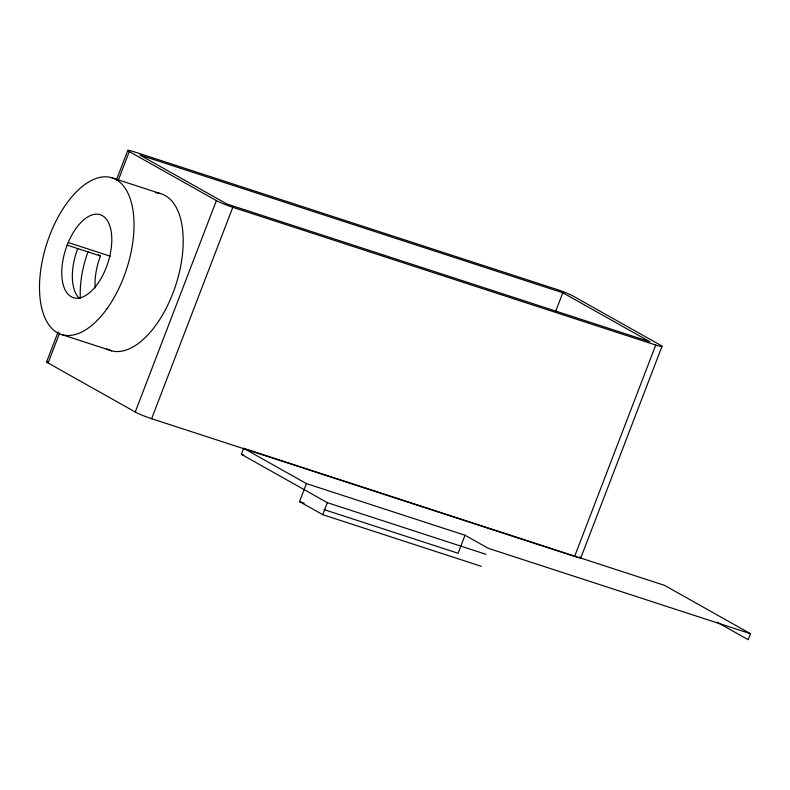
<?xml version="1.0" encoding="UTF-8"?>
<svg xmlns="http://www.w3.org/2000/svg" width="790" height="790" viewBox="0 0 790 790"><rect width="100%" height="100%" fill="white"/><g stroke="black" fill="none" stroke-linecap="round" stroke-linejoin="round"><path stroke-width="1.19" d="M46.62 361.83L58.085 331.958M116.308 180.288L127.773 150.416M577.135 557.226A12.917 1.126 21 0 1 574.597 556.446L151.631 418.71A12.917 1.126 21 0 1 135.248 412.005L48.111 363.005L59.576 333.123M118.233 180.308L129.264 151.591A12.917 1.126 21 0 1 134.033 151.759L556.99 289.496A12.917 1.126 21 0 1 573.372 296.21L660.519 345.21A12.917 1.126 21 0 1 655.749 345.032L232.783 207.296A12.917 1.126 21 0 1 216.401 200.591L129.264 151.591M135.248 412.005L216.401 200.591M151.631 418.71L232.783 207.296M485.959 554.313L327.346 502.667L241.365 454.319L243.675 448.315L664.518 585.36L750.5 633.708L748.199 639.712L717.024 622.184M481.347 566.331L322.735 514.675L299.499 501.611L306.411 483.599L243.675 448.315M322.735 514.675L327.346 502.667M306.411 483.599L465.024 535.245L458.111 553.267L323.989 509.589M555.755 311.132L562.806 292.764L139.84 155.028L226.977 204.027L649.943 341.764L562.806 292.764M574.597 556.446L655.749 345.032M580.848 557.799L662 346.385M67.17 245.147L68.226 242.52A43.588 22.169 -72 0 1 102.967 216.016A43.588 22.169 -72 0 1 106.383 267.198L105.327 269.825A43.588 22.169 -72 0 1 70.577 296.329A43.588 22.169 -72 0 1 67.17 245.147L100.468 255.99A43.608 22.179 -72 0 0 95.205 287.896M111.084 177.533L160.252 193.54M68.226 242.52L110.412 256.256M62.469 334.812L111.637 350.829M241.365 454.319L243.715 455.079M750.5 633.708L488.26 548.309L465.024 535.245M299.499 501.611L304.16 503.131M98.365 254.805L100.468 255.99M580.028 557.019A12.917 1.126 21 0 1 578.201 557.513M48.111 363.005A12.917 1.126 21 0 1 47.104 361.702M155.699 192.849A82.338 41.88 -72 0 1 176.229 283.689A82.338 41.88 -72 0 1 106.551 348.765M79.365 298.373A43.588 22.169 -72 0 1 77.746 248.593M80.353 298.344A69.421 35.313 -72 0 1 88.065 251.585M106.986 308.722A82.338 41.88 -72 0 0 113.691 178.402A82.338 41.88 -72 0 0 39.648 281.398A82.338 41.88 -72 0 0 106.986 308.722"/></g></svg>
